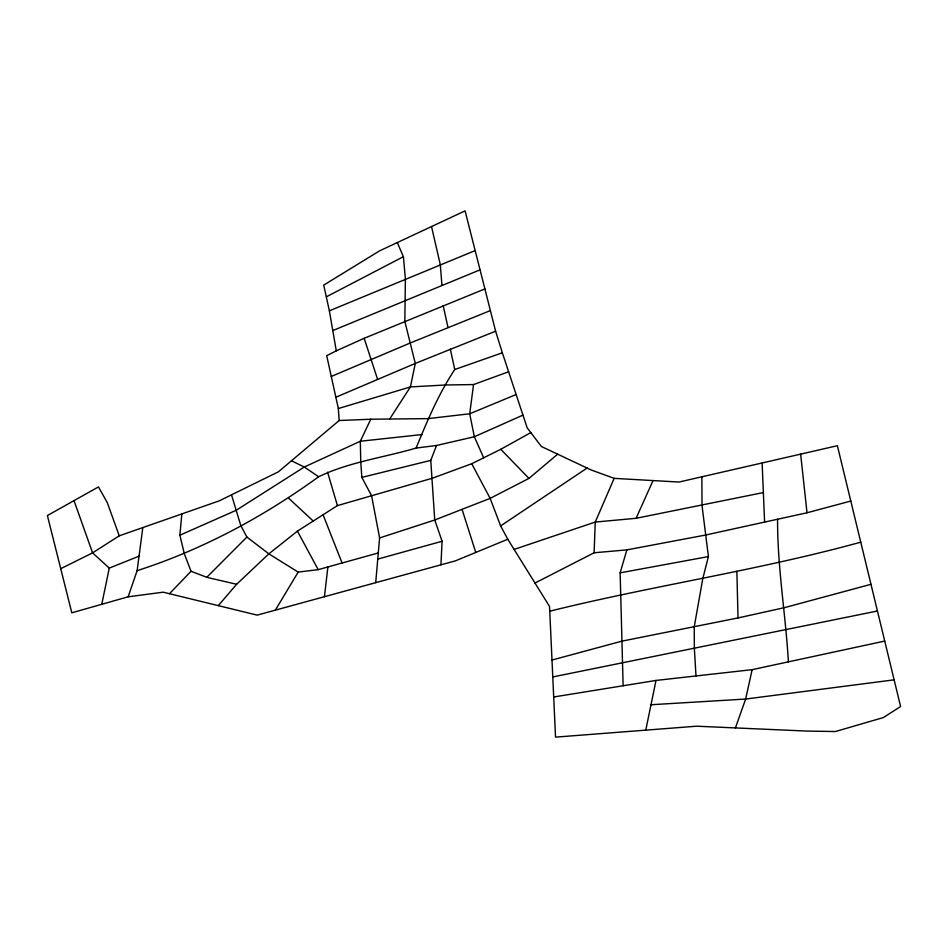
<?xml version="1.0" encoding="UTF-8"?>
<svg xmlns="http://www.w3.org/2000/svg" width="948" height="948" viewBox="0 0 948 948"><rect width="100%" height="100%" fill="white"/><g stroke="black" fill="none" stroke-linecap="round" stroke-linejoin="round"><path stroke-width="1.42" d="M534.98 583.044L594.112 552.779L595.249 522.064L614.15 478.361L679.005 482.046L837.38 445.702L900.6 706.521L883.406 717.553L835.378 731.536L806.547 731.062L696.614 726.204L555.54 737.129L549.532 606.471L507.784 539.234L500.627 525.915L490.14 498.375L471.737 463.726L432.134 478.302L337.429 505.604L297.423 531.141L268.829 553.845L236.621 584.288L218.313 605.594M440.939 564.83L442.088 541.261L434.741 519.99L430.759 460.384L436.518 445.477L474.344 436.755L522.952 415.117M375.704 582.676L379.603 537.954L371.58 495.674L361.84 477.389L360.761 462.043L360.311 441.247L370.763 419.229L428.034 418.625L469.698 413.79L516.15 394.522M236.621 584.288L206.759 577.32L191.034 571.253L184.422 554.07L179.871 535.205L181.838 513.934M324.429 596.707L327.901 566.951M60.731 568.682L92.584 552.874L119.247 535.821L107.314 502.701L98.462 486.916L47.4 515.558L71.811 612.811L128.158 596.802L137.128 570.649L142.816 527.574M508.626 371.77L473.55 384.556L469.698 413.79L474.344 436.755L483.67 457.789M645.766 730.138L656.004 680.439L752.131 669.667L884.733 641.073M101.768 604.303L109.269 568.101L139.486 555.99M752.131 669.667L745.661 699.043L735.399 727.922M701.875 476.808L702.018 505.509L708.417 556.571L702.812 578.541L694.232 626.818L694.351 648.195L695.986 675.96M623.132 685.76L620.134 572.853L626.865 549.887L705.194 535.122L807.021 512.785L850.794 501.042M137.128 570.649C202.197 549.781 263.449 516.826 318.658 476.737C349.231 462.008 383.739 457.552 416.113 448.072C427.181 421.054 438.533 393.989 454.744 369.519L502.345 352.798L495.614 331.196L465.089 210.871L379.579 250.864L323.718 285.111L329.371 310.826L336.291 350.831L326.704 355.654L338.341 408.552L339.147 420.521L278.404 471.82L219.261 500.84L119.247 535.821M514.1 549.413L595.249 522.064L636.108 518.295L652.899 480.885M275.335 610.145L298.182 572.094L318.196 569.653L378.299 552.945M389.77 418.886L410.425 386.926L415.295 363.428L404.832 321.396L405.389 278.961L403.398 256.695L397.307 242.57M169.479 593.709L191.034 571.253M206.759 577.32L246.895 537.054L240.816 525.619L231.502 494.832M379.603 537.954L434.741 519.99L490.14 498.375L528.96 478.396L557.673 454.175M500.627 525.915L587.096 468.051M471.737 463.726L500.769 449.305L530.821 432.596M326.444 296.771L403.398 256.695M336.291 350.831L364.174 338.294L484.89 288.927M179.871 535.205L236.182 510.285L304.296 467.02L360.311 441.247L422.085 434.551M335.853 397.236L415.295 363.428L495.614 331.196M331.279 376.451L410.366 342.939L490.389 310.577M329.371 310.826L475.161 250.58M332.784 330.579L480.044 269.836M507.784 539.234L455.372 560.872L257.145 615.122L163.186 592.18L128.158 596.802M338.341 408.552L410.425 386.926L445.216 385.007L473.55 384.556M377.766 559.095L442.088 541.261M551.997 660.045L622.042 641.121L738.018 617.942L784.221 607.715L870.975 584.312M361.84 477.389L430.759 460.384M860.76 542.161C758.258 570.412 652.864 585.639 549.745 611.187M763.365 492.569L636.108 518.295M552.767 676.943L877.445 610.998M620.134 572.853L708.417 556.571M553.691 696.981L656.004 680.439M894.13 679.835L745.661 699.043L650.992 704.743M416.113 448.072L436.518 445.477M594.112 552.779L626.865 549.887M339.147 420.521L370.763 419.229M614.15 478.361L591.161 469.971L541.367 446.496L527.135 427.749L502.345 352.798M291.463 460.787L304.296 467.02L318.658 476.737M298.182 572.094L268.829 553.845L246.895 537.054M109.269 568.101L92.584 552.874L74.015 500.627M288.725 498.293L313.243 521.044M500.769 449.305L528.96 478.396M297.423 531.141L318.196 569.653M323.078 514.764L342.074 563.017M377.565 379.283L364.174 338.294M462.103 509.491L475.766 552.459M327.558 472.175L337.429 505.604M431.518 226.572L440.299 264.67L441.934 285.17M443.178 305.623L447.989 327.475M450.336 349.16L454.744 369.519M800.645 454.139L807.021 512.785M788.392 661.846C785.655 614.197 777.313 567.046 777.585 519.243M762.133 462.98L764.598 522.099M736.869 571.324L738.018 617.942"/></g></svg>
